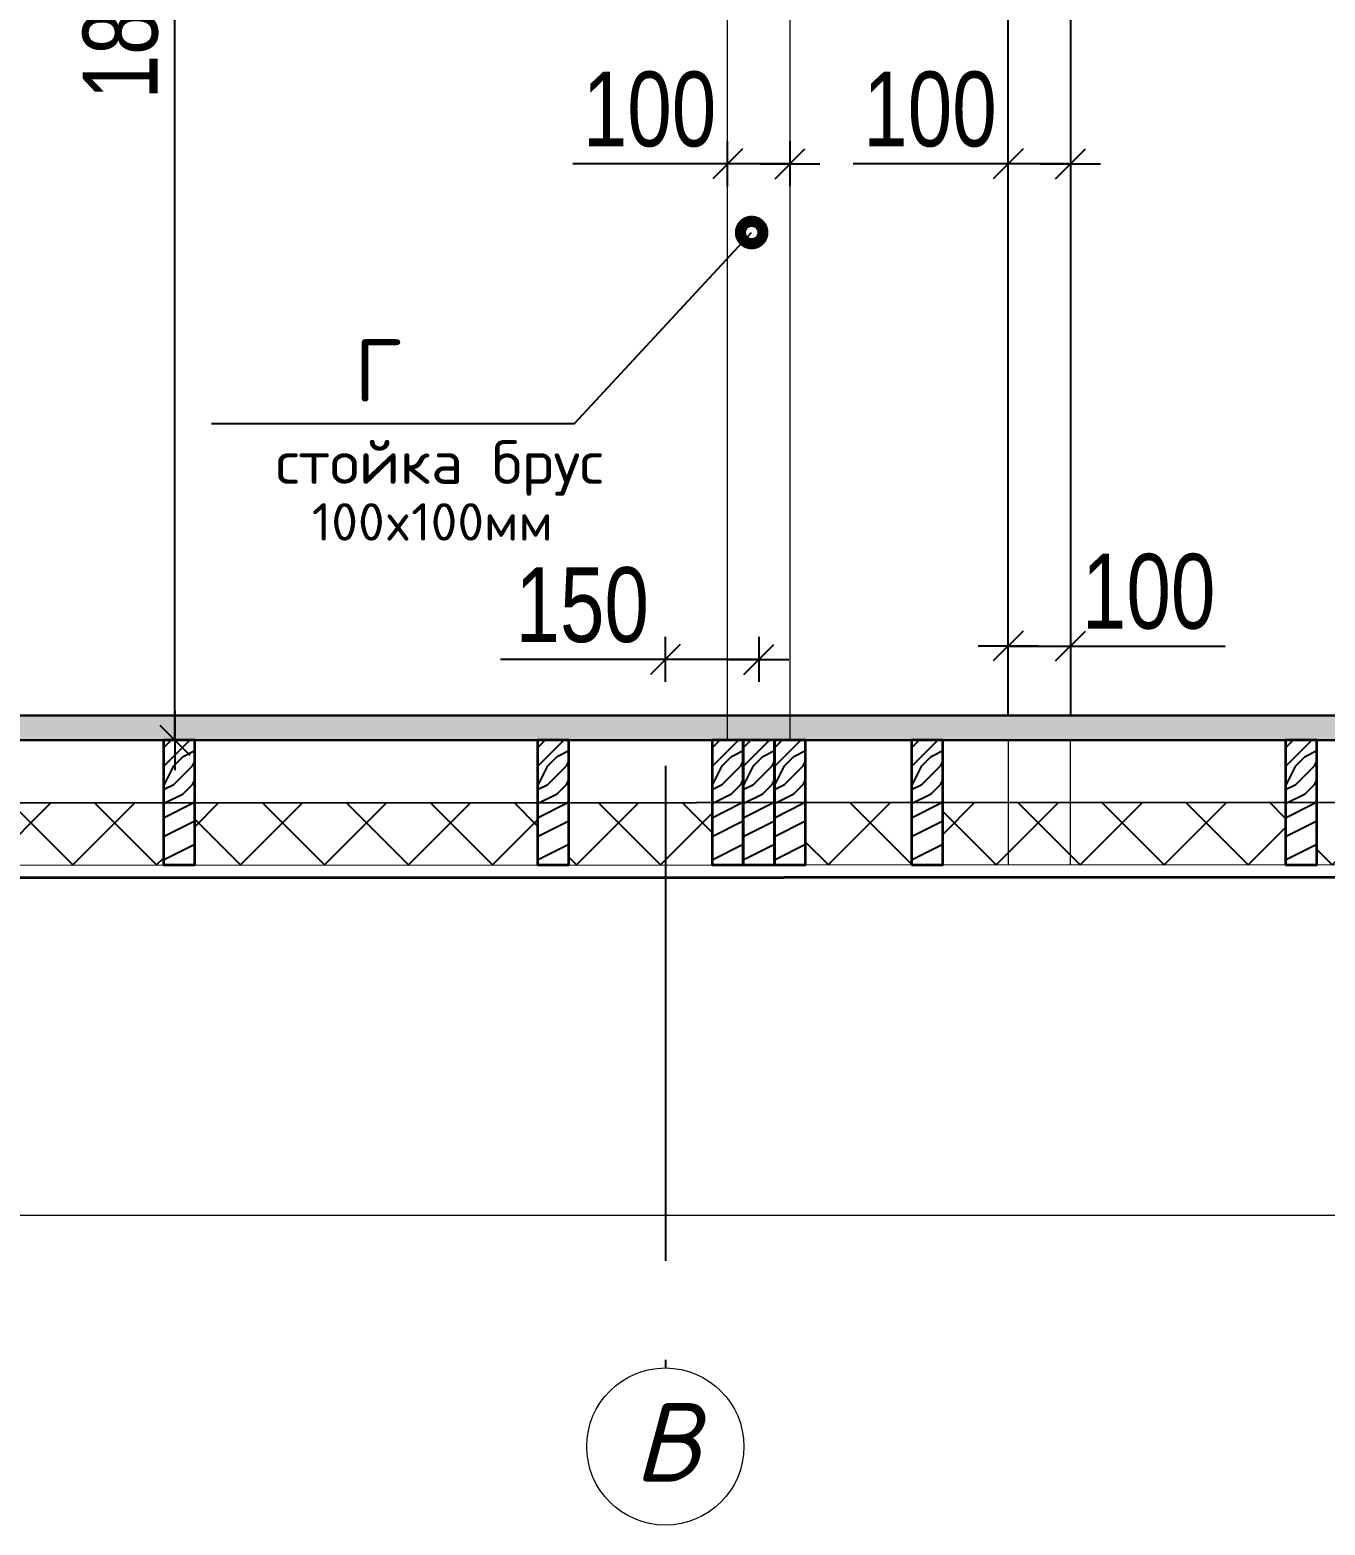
# Model space of a CAD drawing. Extents: x -12289450 to -10763036, y -7834513 to -6150123.
# Drawn here: x -10911059 to -10908981, y -7678309 to -7675911 of the extents above; entities that cross this region are included whole.
import ezdxf

# ---------------------------------------------------------------- set-up
doc = ezdxf.new("R2010")
doc.units = 0
doc.header["$LTSCALE"] = 25
doc.header["$PDMODE"] = 35
doc.linetypes.add('CENTER', pattern=[50.8, 31.75, -6.35, 6.35, -6.35])
doc.linetypes.add('HIDDEN', pattern=[9.525, 6.35, -3.175])
doc.layers.get('DefPoints').update_dxf_attribs({"color": 10, "lineweight": 30})
for name, color, linetype in [('004-ВСПЛИНИИ', 15, 'Continuous'), ('005-РАЗМЕРЫ', 252, 'Continuous'), ('008-ШТРИХОВКА', 252, 'Continuous'), ('014-ОСИ', 251, 'CENTER'), ('Annotation - Text', 7, 'Continuous'), ('Крыши', 7, 'Continuous'), ('Примечания', 7, 'Continuous')]:
    doc.layers.add(name, color=color, linetype=linetype)
for name, color, linetype, lineweight in [('RAZMER', 7, 'Continuous', 9), ('Стена', 7, 'Continuous', 5), ('СТЕНЫ', 5, 'Continuous', 40)]:
    doc.layers.add(name, color=color, linetype=linetype, lineweight=lineweight)
doc.styles.add('gismo', font='isocpeui.ttf')
doc.styles.add('ROMANT', font='romant.shx', dxfattribs={"height": 2})
doc.styles.get("Standard").update_dxf_attribs({"font": 'arial.ttf'})
doc.styles.add('TXT0', font='txt', dxfattribs={"width": 0.8})
doc.dimstyles.new('Копия 3 РАЗМЕРЫ 3', dxfattribs={"dimscale": 30, "dimtxt": 4, "dimasz": 0.08, "dimexe": 0, "dimexo": 0, "dimgap": 0.9, "dimtad": 1, "dimdec": 0, "dimzin": 0, "dimdsep": 46, "dimtxsty": 'TXT0', "dimblk1": 'A8MITTA', "dimblk2": 'A8MITTA', "dimsah": 1, "dimcen": 0.3, "dimse1": 1, "dimse2": 1, "dimadec": 0, "dimazin": 0, "dimtp": 6, "dimtm": 6, "dimtfac": 1, "dimtdec": 0, "dimtofl": 0, "dimtmove": 0, "dimatfit": 3, "dimldrblk": 'A8MITTA', "dimfxl": 0, "dimtolj": 1, "dimtzin": 0, "dimarcsym": 0})

# ---------------------------------------------------------------- blocks, each defined once
blk = doc.blocks.new('A8MITTA', base_point=(3180, 3140))
for p, q in [((3170, 3130), (3190, 3150)), ((3180, 3155), (3180, 3125)), ((3160, 3140), (3200, 3140))]:
    blk.add_line(p, q)
blk = doc.blocks.new('*D1114')
at = {"layer": '005-РАЗМЕРЫ', "color": 0, "lineweight": -2, "ltscale": 4, "transparency": 16777216}
blk.add_line((-10910826, -7677047.5), (-10910826, -7675212.3), dxfattribs=at)
at = {"layer": 'DefPoints', "color": 0, "ltscale": 4, "transparency": 16777216}
for p in [(-10910910.4, -7675209.9), (-10910826, -7675209.9), (-10910910.4, -7677049.9)]:
    blk.add_point(p, dxfattribs=at)
at = {"layer": '005-РАЗМЕРЫ', "color": 0, "lineweight": -2, "ltscale": 4, "transparency": 16777216, "xscale": 2.4, "yscale": 2.4, "zscale": 2.4}
for p, rotation in [((-10910826, -7675209.9), 90), ((-10910826, -7677049.9), 270)]:
    blk.add_blockref('A8MITTA', p, dxfattribs=dict(at, rotation=rotation))
at = {"layer": '005-РАЗМЕРЫ', "color": 0, "ltscale": 4, "transparency": 16777216, "insert": (-10910913, -7675879.2), "char_height": 120, "attachment_point": 5, "rotation": 90, "style": 'TXT0'}
blk.add_mtext('\\A1;1840', dxfattribs=at)
blk = doc.blocks.new('*D1078')
at = {"layer": '005-РАЗМЕРЫ', "color": 0, "lineweight": -2, "ltscale": 4, "transparency": 16777216}
for p, q in [((-10909486.8, -7676898.7), (-10909391.6, -7676898.7)), ((-10909389.2, -7676898.7), (-10909140.8, -7676898.7))]:
    blk.add_line(p, q, dxfattribs=at)
at = {"layer": 'DefPoints', "color": 0, "ltscale": 4, "transparency": 16777216}
for p in [(-10909489.2, -7676898.7), (-10909389.2, -7676898.6), (-10909389.2, -7676898.7)]:
    blk.add_point(p, dxfattribs=at)
at = {"layer": '005-РАЗМЕРЫ', "color": 0, "lineweight": -2, "ltscale": 4, "transparency": 16777216, "xscale": 2.4, "yscale": 2.4, "zscale": 2.4, "rotation": 180}
blk.add_blockref('A8MITTA', (-10909489.2, -7676898.7), dxfattribs=at)
at = {"layer": '005-РАЗМЕРЫ', "color": 0, "lineweight": -2, "ltscale": 4, "transparency": 16777216, "xscale": 2.4, "yscale": 2.4, "zscale": 2.4}
blk.add_blockref('A8MITTA', (-10909389.2, -7676898.7), dxfattribs=at)
at = {"layer": '005-РАЗМЕРЫ', "color": 0, "ltscale": 4, "transparency": 16777216, "insert": (-10909263.8, -7676811.7), "char_height": 120, "attachment_point": 5, "style": 'TXT0'}
blk.add_mtext('\\A1;100', dxfattribs=at)
blk = doc.blocks.new('*D1127')
at = {"layer": '005-РАЗМЕРЫ', "color": 0, "lineweight": -2, "ltscale": 4, "transparency": 16777216}
for p, q in [((-10909939.2, -7676125.2), (-10910187.6, -7676125.2)), ((-10909841.6, -7676125.2), (-10909936.8, -7676125.2))]:
    blk.add_line(p, q, dxfattribs=at)
at = {"layer": 'DefPoints', "color": 0, "ltscale": 4, "transparency": 16777216}
for p in [(-10909939.2, -7676125.2), (-10909839.2, -7676125.2), (-10909839.2, -7676125.2)]:
    blk.add_point(p, dxfattribs=at)
at = {"layer": '005-РАЗМЕРЫ', "color": 0, "lineweight": -2, "ltscale": 4, "transparency": 16777216, "xscale": 2.4, "yscale": 2.4, "zscale": 2.4, "rotation": 180}
blk.add_blockref('A8MITTA', (-10909939.2, -7676125.2), dxfattribs=at)
at = {"layer": '005-РАЗМЕРЫ', "color": 0, "lineweight": -2, "ltscale": 4, "transparency": 16777216, "xscale": 2.4, "yscale": 2.4, "zscale": 2.4}
blk.add_blockref('A8MITTA', (-10909839.2, -7676125.2), dxfattribs=at)
at = {"layer": '005-РАЗМЕРЫ', "color": 0, "ltscale": 4, "transparency": 16777216, "insert": (-10910064.6, -7676038.2), "char_height": 120, "attachment_point": 5, "style": 'TXT0'}
blk.add_mtext('\\A1;100', dxfattribs=at)
blk = doc.blocks.new('*D1128')
at = {"layer": '005-РАЗМЕРЫ', "color": 0, "lineweight": -2, "ltscale": 4, "transparency": 16777216}
for p, q in [((-10909489.2, -7676125.2), (-10909737.6, -7676125.2)), ((-10909391.6, -7676125.2), (-10909486.8, -7676125.2))]:
    blk.add_line(p, q, dxfattribs=at)
at = {"layer": 'DefPoints', "color": 0, "ltscale": 4, "transparency": 16777216}
for p in [(-10909489.2, -7676125.2), (-10909389.2, -7676125.2), (-10909389.2, -7676125.2)]:
    blk.add_point(p, dxfattribs=at)
at = {"layer": '005-РАЗМЕРЫ', "color": 0, "lineweight": -2, "ltscale": 4, "transparency": 16777216, "xscale": 2.4, "yscale": 2.4, "zscale": 2.4, "rotation": 180}
blk.add_blockref('A8MITTA', (-10909489.2, -7676125.2), dxfattribs=at)
at = {"layer": '005-РАЗМЕРЫ', "color": 0, "lineweight": -2, "ltscale": 4, "transparency": 16777216, "xscale": 2.4, "yscale": 2.4, "zscale": 2.4}
blk.add_blockref('A8MITTA', (-10909389.2, -7676125.2), dxfattribs=at)
at = {"layer": '005-РАЗМЕРЫ', "color": 0, "ltscale": 4, "transparency": 16777216, "insert": (-10909614.6, -7676038.2), "char_height": 120, "attachment_point": 5, "style": 'TXT0'}
blk.add_mtext('\\A1;100', dxfattribs=at)
blk = doc.blocks.new('*D1131')
at = {"layer": '005-РАЗМЕРЫ', "color": 0, "lineweight": -2, "ltscale": 4, "transparency": 16777216}
for p, q in [((-10910039.2, -7676920.2), (-10910303.6, -7676920.2)), ((-10909891.6, -7676920.2), (-10910036.8, -7676920.2))]:
    blk.add_line(p, q, dxfattribs=at)
at = {"layer": 'DefPoints', "color": 0, "ltscale": 4, "transparency": 16777216}
for p in [(-10909889.2, -7676920.2), (-10909889.2, -7677049.9), (-10910039.2, -7677091.1)]:
    blk.add_point(p, dxfattribs=at)
at = {"layer": '005-РАЗМЕРЫ', "color": 0, "lineweight": -2, "ltscale": 4, "transparency": 16777216, "xscale": 2.4, "yscale": 2.4, "zscale": 2.4, "rotation": 180}
blk.add_blockref('A8MITTA', (-10910039.2, -7676920.2), dxfattribs=at)
at = {"layer": '005-РАЗМЕРЫ', "color": 0, "lineweight": -2, "ltscale": 4, "transparency": 16777216, "xscale": 2.4, "yscale": 2.4, "zscale": 2.4}
blk.add_blockref('A8MITTA', (-10909889.2, -7676920.2), dxfattribs=at)
at = {"layer": '005-РАЗМЕРЫ', "color": 0, "ltscale": 4, "transparency": 16777216, "insert": (-10910172.6, -7676833.2), "char_height": 120, "attachment_point": 5, "style": 'TXT0'}
blk.add_mtext('\\A1;150', dxfattribs=at)
blk = doc.blocks.new('*D1134')
at = {"layer": '005-РАЗМЕРЫ', "color": 0, "lineweight": -2, "ltscale": 4, "transparency": 16777216}
blk.add_arc((-10909489.2, -7674828.5), 139.1, 90.9889, 134.0111, dxfattribs=at)
at = {"layer": 'DefPoints', "color": 0, "ltscale": 4, "transparency": 16777216}
for p in [(-10909887.8, -7674429.9), (-10909489.2, -7674429.9), (-10909558.7, -7674708), (-10909489.2, -7674828.5), (-10909489.2, -7677009.9)]:
    blk.add_point(p, dxfattribs=at)
at = {"layer": '005-РАЗМЕРЫ', "color": 0, "lineweight": -2, "ltscale": 4, "transparency": 16777216, "xscale": 2.4, "yscale": 2.4, "zscale": 2.4}
for p, rotation in [((-10909587.5, -7674730.1), 224.5055727919892), ((-10909489.2, -7674689.4), 0.4944272100307717)]:
    blk.add_blockref('A8MITTA', p, dxfattribs=dict(at, rotation=rotation))
at = {"layer": '005-РАЗМЕРЫ', "color": 0, "ltscale": 4, "transparency": 16777216, "insert": (-10909522.7, -7674604.9), "char_height": 120, "attachment_point": 5, "rotation": 8.5221, "style": 'TXT0'}
blk.add_mtext('\\A1;45°', dxfattribs=at)

msp = doc.modelspace()

# ---------------------------------------------------------------- hatches: boundary and pattern name
at = {"layer": '008-ШТРИХОВКА', "ltscale": 3}
h = msp.add_hatch(dxfattribs=at)
h.set_pattern_fill('ANSI37', color=256, scale=30)
h.set_pattern_definition([(45, (-10915989.19, -7676799.76), (-67.3519, 67.3519), []), (135, (-10915989.19, -7676799.76), (-67.3519, -67.3519), [])])
h.paths.add_polyline_path([(-10914357.1, -7675857.5), (-10914427.5, -7675781.6, -0.654736), (-10914442.6, -7675775, -1), (-10914424.6, -7675775, -0.208652), (-10914427.5, -7675781.6), (-10914357.1, -7675857.5), (-10913966.4, -7675631.9), (-10914081.8, -7675477.9, -0.449806), (-10914095, -7675475.2), (-10915389.2, -7676222.4), (-10915389.2, -7676395.6), (-10915792.5, -7676628.5, -0.063467), (-10915753.7, -7676663.8)])
h.paths.add_polyline_path([(-10915989.2, -7676606), (-10915989.2, -7676742), (-10915934.2, -7676710.3), (-10915934.2, -7676654.9), (-10915844.2, -7676654.9), (-10915844.2, -7676658.3), (-10915792.5, -7676628.5, 0.253679)])
h.paths.add_polyline_path([(-10915954.4, -7676690.2, -1), (-10915964.4, -7676690.2, -1)], flags=16)
h.paths.add_polyline_path([(-10915792.5, -7676628.5), (-10915389.2, -7676395.6), (-10915389.2, -7676222.4), (-10915989.2, -7676568.8), (-10915989.2, -7676606, -0.253679)])
h.paths.add_polyline_path([(-10915955.2, -7676586.1), (-10915954.2, -7676586.1, 1), (-10915964.2, -7676586.1), (-10915963.2, -7676586.1, -1)], flags=16)
h.paths.add_polyline_path([(-10915684.2, -7676534.3, -1), (-10915694.2, -7676534.3, -1)], flags=16)
h.paths.add_polyline_path([(-10915689.2, -7676434.3), (-10915689.2, -7676435.3, 0.425077), (-10915684, -7676430.3), (-10915685, -7676430.3, -0.427766)], flags=16)
h.paths.add_polyline_path([(-10915424, -7676378.3, -1), (-10915414, -7676378.3, -1)], flags=16)
h.paths.add_polyline_path([(-10915419, -7676278.3), (-10915419, -7676279.3, 0.425077), (-10915413.8, -7676274.3), (-10915414.8, -7676274.3, -0.427766)], flags=16)
h.paths.add_polyline_path([(-10915939.2, -7676770.9), (-10915939.2, -7676744.9), (-10915934.2, -7676744.9), (-10915934.2, -7676710.3), (-10915989.2, -7676742), (-10915989.2, -7676799.8)])
h.paths.add_polyline_path([(-10915885.5, -7676739.9), (-10915844.2, -7676716.1), (-10915844.2, -7676658.3), (-10915866.4, -7676671.1, -0.392552), (-10915861.8, -7676676.1, -1.254141), (-10915871.3, -7676674), (-10915934.2, -7676710.3), (-10915934.2, -7676739.9)], flags=17)
h.paths.add_polyline_path([(-10915916.9, -7676718.6, -1), (-10915906.9, -7676718.6, -1)], flags=16)
h.paths.add_polyline_path([(-10915871.8, -7676718.6, -1), (-10915861.8, -7676718.6, -1)], flags=16)
h.paths.add_polyline_path([(-10915753.7, -7676663.8, 0.063467), (-10915792.5, -7676628.5), (-10915844.2, -7676658.3), (-10915844.2, -7676716.1)])
h.paths.add_polyline_path([(-10912939.2, -7675009.9), (-10912934.2, -7675009.9), (-10912934.2, -7674919.9), (-10912844.2, -7674919.9), (-10912844.2, -7674984), (-10911861.7, -7674416.8, -0.141487), (-10911698.9, -7674157), (-10911737.3, -7674114), (-10914079.4, -7675466.2, -0.131652), (-10914078.2, -7675470.7, -0.236048), (-10914081.8, -7675477.9), (-10913966.4, -7675631.9), (-10912939.2, -7675038.8)])
h.paths.add_polyline_path([(-10911861.7, -7674416.8), (-10911589.2, -7674259.4), (-10911589.2, -7674229.9), (-10911584.2, -7674229.9), (-10911584.2, -7674139.9), (-10911494.2, -7674139.9), (-10911494.2, -7674204.6), (-10911196.7, -7674032.8, 0.404225)])
h.paths.add_polyline_path([(-10911089.2, -7673739.8), (-10911737.3, -7674114), (-10911698.9, -7674157, -0.248525), (-10911196.7, -7674032.8), (-10911089.2, -7673970.7), (-10911089.2, -7673970.7), (-10910714.2, -7673970.7), (-10910714.2, -7673739.8)])
at = {"layer": '008-ШТРИХОВКА'}
h = msp.add_hatch(dxfattribs=at)
h.set_pattern_fill('WOODFACE', color=251, scale=300, style=0, pattern_type=2)
h.set_pattern_definition([(0, (-10915678.08, -7677234.88), (300, 300), [15, -285]), (90, (-10915558.08, -7677129.88), (-300, 300), [30, -270]), (45, (-10915618.08, -7677159.88), (3e-14, 300), [21.21, -63.63, 21.21, -42.42, 148.5, -127.294]), (45, (-10915693.08, -7677249.88), (3e-14, 300), [21.213, -42.426, 21.213, -339.412]), (45, (-10915588.08, -7677219.88), (3e-14, 300), [21.213, -403.051]), (45, (-10915558.08, -7677234.88), (3e-14, 300), [21.213, -403.051]), (45, (-10915603.08, -7677204.88), (3e-14, 300), [21.213, -403.051]), (45, (-10915618.08, -7677189.88), (3e-14, 300), [42.426, -381.838]), (45, (-10915543.08, -7676964.88), (3e-14, 300), [42.426, -381.838]), (45, (-10915648.08, -7677174.88), (3e-14, 300), [84.852, -339.412]), (45, (-10915663.08, -7677159.88), (3e-14, 300), [84.852, -339.412]), (45, (-10915468.08, -7677069.88), (3e-14, 300), [84.852, -339.412]), (45, (-10915678.08, -7677129.88), (3e-14, 300), [63.64, -360.6245]), (45, (-10915738.08, -7677084.88), (3e-14, 300), [63.64, -360.6245]), (45, (-10915708.08, -7677114.88), (3e-14, 300), [63.64, -360.6245]), (45, (-10915513.08, -7677024.88), (3e-14, 300), [106.066, -318.198]), (45, (-10915543.08, -7677009.88), (3e-14, 300), [106.066, -318.198]), (45, (-10915513.08, -7677084.88), (3e-14, 300), [148.4924, -275.772]), (26.565, (-10915648.08, -7677204.88), (300, 1e-07), [33.541, -637.279]), (26.565, (-10915588.08, -7677114.88), (300, 1e-07), [33.541, -637.279]), (26.565, (-10915603.08, -7677144.88), (300, 1e-07), [33.541, -637.279]), (26.565, (-10915663.08, -7677234.88), (300, 1e-07), [67.082, -603.738]), (26.565, (-10915603.08, -7677099.88), (300, 1e-07), [100.623, -570.197]), (26.565, (-10915633.08, -7677084.88), (300, 1e-07), [134.164, -536.656]), (26.565, (-10915663.08, -7677069.88), (300, 1e-07), [134.164, -536.656]), (26.565, (-10915708.08, -7676979.88), (300, 1e-07), [134.164, -536.656]), (26.565, (-10915708.08, -7677009.88), (300, 1e-07), [167.705, -503.115]), (26.565, (-10915693.08, -7677039.88), (300, 1e-07), [167.705, -503.115]), (63.435, (-10915588.08, -7677159.88), (2e-08, 300), [33.541, -637.279]), (63.435, (-10915633.08, -7677189.88), (2e-08, 300), [33.541, -637.279]), (63.435, (-10915678.08, -7677234.88), (2e-08, 300), [67.082, -603.738]), (63.435, (-10915588.08, -7677189.88), (2e-08, 300), [67.082, -603.738]), (63.435, (-10915708.08, -7677249.88), (2e-08, 300), [100.623, -570.197]), (63.435, (-10915738.08, -7677249.88), (2e-08, 300), [134.164, -536.656]), (63.435, (-10915468.08, -7677234.88), (2e-08, 300), [134.164, -536.656]), (63.435, (-10915573.08, -7677204.88), (2e-08, 300), [134.164, -536.656]), (63.435, (-10915513.08, -7677234.88), (2e-08, 300), [167.705, -503.115]), (63.435, (-10915543.08, -7677219.88), (2e-08, 300), [167.705, -503.115])])
h.paths.add_polyline_path([(-10910869.2, -7677050), (-10910919.2, -7677050), (-10910927.1, -7677049.9), (-10910877.1, -7677049.9)], flags=16)
h.paths.add_polyline_path([(-10913249.2, -7677050), (-10913249.2, -7677009.9), (-10915738.1, -7677009.9), (-10915738.1, -7677050)])
h.paths.add_polyline_path([(-10913249.2, -7677009.9), (-10913249.2, -7677050), (-10905239.2, -7677050.1), (-10905239.2, -7677009.9)])
h = msp.add_hatch(dxfattribs=at)
h.set_pattern_fill('WOODFACE', color=251, scale=300, style=0, pattern_type=2)
h.set_pattern_definition([(0, (763311.9, -569866.07), (300, 300), [15, -285]), (90, (763431.9, -569761.07), (-300, 300), [30, -270]), (45, (763371.91, -569791.07), (3e-14, 300), [21.21, -63.63, 21.21, -42.42, 148.5, -127.2940687]), (45, (763296.91, -569881.07), (3e-14, 300), [21.213, -42.426, 21.213, -339.4120686]), (45, (763401.91, -569851.07), (3e-14, 300), [21.213, -403.0510686]), (45, (763431.91, -569866.07), (3e-14, 300), [21.213, -403.0510686]), (45, (763386.91, -569836.07), (3e-14, 300), [21.213, -403.0510686]), (45, (763371.91, -569821.07), (3e-14, 300), [42.426, -381.8380686]), (45, (763446.91, -569596.07), (3e-14, 300), [42.426, -381.8380686]), (45, (763341.91, -569806.07), (3e-14, 300), [84.852, -339.4120686]), (45, (763326.91, -569791.07), (3e-14, 300), [84.852, -339.4120686]), (45, (763521.91, -569701.07), (3e-14, 300), [84.852, -339.4120686]), (45, (763311.91, -569761.07), (3e-14, 300), [63.6396, -360.6244686]), (45, (763251.91, -569716.07), (3e-14, 300), [63.6396, -360.6244686]), (45, (763281.91, -569746.07), (3e-14, 300), [63.6396, -360.6244686]), (45, (763476.91, -569656.07), (3e-14, 300), [106.06602, -318.1980486]), (45, (763446.91, -569641.07), (3e-14, 300), [106.06602, -318.1980486]), (45, (763476.91, -569716.07), (3e-14, 300), [148.492424, -275.7716445]), (26.5650512, (763341.91, -569836.07), (300, 1e-07), [33.541017, -637.279374]), (26.5650512, (763401.91, -569746.07), (300, 1e-07), [33.541017, -637.279374]), (26.5650512, (763386.91, -569776.07), (300, 1e-07), [33.541017, -637.279374]), (26.5650512, (763326.91, -569866.07), (300, 1e-07), [67.08204, -603.738353]), (26.5650512, (763386.91, -569731.07), (300, 1e-07), [100.623059, -570.197334]), (26.5650512, (763356.91, -569716.07), (300, 1e-07), [134.1640785, -536.6563146]), (26.5650512, (763326.91, -569701.07), (300, 1e-07), [134.1640785, -536.6563146]), (26.5650512, (763281.91, -569611.07), (300, 1e-07), [134.1640785, -536.6563146]), (26.5650512, (763281.91, -569641.07), (300, 1e-07), [167.7051, -503.115293]), (26.5650512, (763296.91, -569671.07), (300, 1e-07), [167.7051, -503.115293]), (63.4349488, (763401.91, -569791.07), (2e-08, 300), [33.541017, -637.279374]), (63.4349488, (763356.91, -569821.07), (2e-08, 300), [33.541017, -637.279374]), (63.4349488, (763311.91, -569866.07), (2e-08, 300), [67.08204, -603.738353]), (63.4349488, (763401.91, -569821.07), (2e-08, 300), [67.08204, -603.738353]), (63.4349488, (763281.91, -569881.07), (2e-08, 300), [100.623059, -570.197334]), (63.4349488, (763251.91, -569881.07), (2e-08, 300), [134.1640785, -536.6563146]), (63.4349488, (763521.91, -569866.07), (2e-08, 300), [134.1640785, -536.6563146]), (63.4349488, (763416.91, -569836.07), (2e-08, 300), [134.1640785, -536.6563146]), (63.4349488, (763476.91, -569866.07), (2e-08, 300), [167.7051, -503.115293]), (63.4349488, (763446.91, -569851.07), (2e-08, 300), [167.7051, -503.115293])])
h.paths.add_polyline_path([(-10910794.2, -7677249.9), (-10910794.2, -7677049.9), (-10910844.2, -7677049.9), (-10910844.2, -7677249.9)])
h = msp.add_hatch(dxfattribs=at)
h.set_pattern_fill('WOODFACE', color=251, scale=300, style=0, pattern_type=2)
h.set_pattern_definition([(0, (763911.9, -569866.07), (300, 300), [15, -285]), (90, (764031.9, -569761.07), (-300, 300), [30, -270]), (45, (763971.91, -569791.07), (3e-14, 300), [21.21, -63.63, 21.21, -42.42, 148.5, -127.2940687]), (45, (763896.91, -569881.07), (3e-14, 300), [21.213, -42.426, 21.213, -339.4120686]), (45, (764001.91, -569851.07), (3e-14, 300), [21.213, -403.0510686]), (45, (764031.91, -569866.07), (3e-14, 300), [21.213, -403.0510686]), (45, (763986.91, -569836.07), (3e-14, 300), [21.213, -403.0510686]), (45, (763971.91, -569821.07), (3e-14, 300), [42.426, -381.8380686]), (45, (764046.91, -569596.07), (3e-14, 300), [42.426, -381.8380686]), (45, (763941.91, -569806.07), (3e-14, 300), [84.852, -339.4120686]), (45, (763926.91, -569791.07), (3e-14, 300), [84.852, -339.4120686]), (45, (764121.91, -569701.07), (3e-14, 300), [84.852, -339.4120686]), (45, (763911.91, -569761.07), (3e-14, 300), [63.6396, -360.6244686]), (45, (763851.91, -569716.07), (3e-14, 300), [63.6396, -360.6244686]), (45, (763881.91, -569746.07), (3e-14, 300), [63.6396, -360.6244686]), (45, (764076.91, -569656.07), (3e-14, 300), [106.06602, -318.1980486]), (45, (764046.91, -569641.07), (3e-14, 300), [106.06602, -318.1980486]), (45, (764076.91, -569716.07), (3e-14, 300), [148.492424, -275.7716445]), (26.5650512, (763941.91, -569836.07), (300, 1e-07), [33.541017, -637.279374]), (26.5650512, (764001.91, -569746.07), (300, 1e-07), [33.541017, -637.279374]), (26.5650512, (763986.91, -569776.07), (300, 1e-07), [33.541017, -637.279374]), (26.5650512, (763926.91, -569866.07), (300, 1e-07), [67.08204, -603.738353]), (26.5650512, (763986.91, -569731.07), (300, 1e-07), [100.623059, -570.197334]), (26.5650512, (763956.91, -569716.07), (300, 1e-07), [134.1640785, -536.6563146]), (26.5650512, (763926.91, -569701.07), (300, 1e-07), [134.1640785, -536.6563146]), (26.5650512, (763881.91, -569611.07), (300, 1e-07), [134.1640785, -536.6563146]), (26.5650512, (763881.91, -569641.07), (300, 1e-07), [167.7051, -503.115293]), (26.5650512, (763896.91, -569671.07), (300, 1e-07), [167.7051, -503.115293]), (63.4349488, (764001.91, -569791.07), (2e-08, 300), [33.541017, -637.279374]), (63.4349488, (763956.91, -569821.07), (2e-08, 300), [33.541017, -637.279374]), (63.4349488, (763911.91, -569866.07), (2e-08, 300), [67.08204, -603.738353]), (63.4349488, (764001.91, -569821.07), (2e-08, 300), [67.08204, -603.738353]), (63.4349488, (763881.91, -569881.07), (2e-08, 300), [100.623059, -570.197334]), (63.4349488, (763851.91, -569881.07), (2e-08, 300), [134.1640785, -536.6563146]), (63.4349488, (764121.91, -569866.07), (2e-08, 300), [134.1640785, -536.6563146]), (63.4349488, (764016.91, -569836.07), (2e-08, 300), [134.1640785, -536.6563146]), (63.4349488, (764076.91, -569866.07), (2e-08, 300), [167.7051, -503.115293]), (63.4349488, (764046.91, -569851.07), (2e-08, 300), [167.7051, -503.115293])])
h.paths.add_polyline_path([(-10910194.2, -7677249.9), (-10910194.2, -7677049.9), (-10910244.2, -7677049.9), (-10910244.2, -7677249.9)])
h = msp.add_hatch(dxfattribs=at)
h.set_pattern_fill('WOODFACE', color=251, scale=300, style=0, pattern_type=2)
h.set_pattern_definition([(0, (764191.9, -569866.08), (300, 300), [15, -285]), (90, (764311.9, -569761.08), (-300, 300), [30, -270]), (45, (764251.91, -569791.08), (3e-14, 300), [21.21, -63.63, 21.21, -42.42, 148.5, -127.2940687]), (45, (764176.91, -569881.08), (3e-14, 300), [21.213, -42.426, 21.213, -339.4120686]), (45, (764281.91, -569851.08), (3e-14, 300), [21.213, -403.0510686]), (45, (764311.91, -569866.08), (3e-14, 300), [21.213, -403.0510686]), (45, (764266.91, -569836.08), (3e-14, 300), [21.213, -403.0510686]), (45, (764251.91, -569821.08), (3e-14, 300), [42.426, -381.8380686]), (45, (764326.91, -569596.08), (3e-14, 300), [42.426, -381.8380686]), (45, (764221.91, -569806.08), (3e-14, 300), [84.852, -339.4120686]), (45, (764206.91, -569791.08), (3e-14, 300), [84.852, -339.4120686]), (45, (764401.91, -569701.08), (3e-14, 300), [84.852, -339.4120686]), (45, (764191.91, -569761.08), (3e-14, 300), [63.6396, -360.6244686]), (45, (764131.91, -569716.08), (3e-14, 300), [63.6396, -360.6244686]), (45, (764161.91, -569746.08), (3e-14, 300), [63.6396, -360.6244686]), (45, (764356.91, -569656.08), (3e-14, 300), [106.06602, -318.1980486]), (45, (764326.91, -569641.08), (3e-14, 300), [106.06602, -318.1980486]), (45, (764356.91, -569716.08), (3e-14, 300), [148.492424, -275.7716445]), (26.5650512, (764221.91, -569836.08), (300, 1e-07), [33.541017, -637.279374]), (26.5650512, (764281.91, -569746.08), (300, 1e-07), [33.541017, -637.279374]), (26.5650512, (764266.91, -569776.08), (300, 1e-07), [33.541017, -637.279374]), (26.5650512, (764206.91, -569866.08), (300, 1e-07), [67.08204, -603.738353]), (26.5650512, (764266.91, -569731.08), (300, 1e-07), [100.623059, -570.197334]), (26.5650512, (764236.91, -569716.08), (300, 1e-07), [134.1640785, -536.6563146]), (26.5650512, (764206.91, -569701.08), (300, 1e-07), [134.1640785, -536.6563146]), (26.5650512, (764161.91, -569611.08), (300, 1e-07), [134.1640785, -536.6563146]), (26.5650512, (764161.91, -569641.08), (300, 1e-07), [167.7051, -503.115293]), (26.5650512, (764176.91, -569671.08), (300, 1e-07), [167.7051, -503.115293]), (63.4349488, (764281.91, -569791.08), (2e-08, 300), [33.541017, -637.279374]), (63.4349488, (764236.91, -569821.08), (2e-08, 300), [33.541017, -637.279374]), (63.4349488, (764191.91, -569866.08), (2e-08, 300), [67.08204, -603.738353]), (63.4349488, (764281.91, -569821.08), (2e-08, 300), [67.08204, -603.738353]), (63.4349488, (764161.91, -569881.08), (2e-08, 300), [100.623059, -570.197334]), (63.4349488, (764131.91, -569881.08), (2e-08, 300), [134.1640785, -536.6563146]), (63.4349488, (764401.91, -569866.08), (2e-08, 300), [134.1640785, -536.6563146]), (63.4349488, (764296.91, -569836.08), (2e-08, 300), [134.1640785, -536.6563146]), (63.4349488, (764356.91, -569866.08), (2e-08, 300), [167.7051, -503.115293]), (63.4349488, (764326.91, -569851.08), (2e-08, 300), [167.7051, -503.115293])])
h.paths.add_polyline_path([(-10909914.2, -7677249.9), (-10909914.2, -7677049.9), (-10909964.2, -7677049.9), (-10909964.2, -7677249.9)])
h = msp.add_hatch(dxfattribs=at)
h.set_pattern_fill('WOODFACE', color=251, scale=300, style=0, pattern_type=2)
h.set_pattern_definition([(0, (764241.9, -569866.08), (300, 300), [15, -285]), (90, (764361.9, -569761.08), (-300, 300), [30, -270]), (45, (764301.91, -569791.08), (3e-14, 300), [21.21, -63.63, 21.21, -42.42, 148.5, -127.2940687]), (45, (764226.91, -569881.08), (3e-14, 300), [21.213, -42.426, 21.213, -339.4120686]), (45, (764331.91, -569851.08), (3e-14, 300), [21.213, -403.0510686]), (45, (764361.91, -569866.08), (3e-14, 300), [21.213, -403.0510686]), (45, (764316.91, -569836.08), (3e-14, 300), [21.213, -403.0510686]), (45, (764301.91, -569821.08), (3e-14, 300), [42.426, -381.8380686]), (45, (764376.91, -569596.08), (3e-14, 300), [42.426, -381.8380686]), (45, (764271.91, -569806.08), (3e-14, 300), [84.852, -339.4120686]), (45, (764256.91, -569791.08), (3e-14, 300), [84.852, -339.4120686]), (45, (764451.91, -569701.08), (3e-14, 300), [84.852, -339.4120686]), (45, (764241.91, -569761.08), (3e-14, 300), [63.6396, -360.6244686]), (45, (764181.91, -569716.08), (3e-14, 300), [63.6396, -360.6244686]), (45, (764211.91, -569746.08), (3e-14, 300), [63.6396, -360.6244686]), (45, (764406.91, -569656.08), (3e-14, 300), [106.06602, -318.1980486]), (45, (764376.91, -569641.08), (3e-14, 300), [106.06602, -318.1980486]), (45, (764406.91, -569716.08), (3e-14, 300), [148.492424, -275.7716445]), (26.5650512, (764271.91, -569836.08), (300, 1e-07), [33.541017, -637.279374]), (26.5650512, (764331.91, -569746.08), (300, 1e-07), [33.541017, -637.279374]), (26.5650512, (764316.91, -569776.08), (300, 1e-07), [33.541017, -637.279374]), (26.5650512, (764256.91, -569866.08), (300, 1e-07), [67.08204, -603.738353]), (26.5650512, (764316.91, -569731.08), (300, 1e-07), [100.623059, -570.197334]), (26.5650512, (764286.91, -569716.08), (300, 1e-07), [134.1640785, -536.6563146]), (26.5650512, (764256.91, -569701.08), (300, 1e-07), [134.1640785, -536.6563146]), (26.5650512, (764211.91, -569611.08), (300, 1e-07), [134.1640785, -536.6563146]), (26.5650512, (764211.91, -569641.08), (300, 1e-07), [167.7051, -503.115293]), (26.5650512, (764226.91, -569671.08), (300, 1e-07), [167.7051, -503.115293]), (63.4349488, (764331.91, -569791.08), (2e-08, 300), [33.541017, -637.279374]), (63.4349488, (764286.91, -569821.08), (2e-08, 300), [33.541017, -637.279374]), (63.4349488, (764241.91, -569866.08), (2e-08, 300), [67.08204, -603.738353]), (63.4349488, (764331.91, -569821.08), (2e-08, 300), [67.08204, -603.738353]), (63.4349488, (764211.91, -569881.08), (2e-08, 300), [100.623059, -570.197334]), (63.4349488, (764181.91, -569881.08), (2e-08, 300), [134.1640785, -536.6563146]), (63.4349488, (764451.91, -569866.08), (2e-08, 300), [134.1640785, -536.6563146]), (63.4349488, (764346.91, -569836.08), (2e-08, 300), [134.1640785, -536.6563146]), (63.4349488, (764406.91, -569866.08), (2e-08, 300), [167.7051, -503.115293]), (63.4349488, (764376.91, -569851.08), (2e-08, 300), [167.7051, -503.115293])])
h.paths.add_polyline_path([(-10909864.2, -7677249.9), (-10909864.2, -7677049.9), (-10909914.2, -7677049.9), (-10909914.2, -7677249.9)])
h = msp.add_hatch(dxfattribs=at)
h.set_pattern_fill('WOODFACE', color=251, scale=300, style=0, pattern_type=2)
h.set_pattern_definition([(0, (764291.9, -569866.08), (300, 300), [15, -285]), (90, (764411.9, -569761.08), (-300, 300), [30, -270]), (45, (764351.91, -569791.08), (3e-14, 300), [21.21, -63.63, 21.21, -42.42, 148.5, -127.2940687]), (45, (764276.91, -569881.08), (3e-14, 300), [21.213, -42.426, 21.213, -339.4120686]), (45, (764381.91, -569851.08), (3e-14, 300), [21.213, -403.0510686]), (45, (764411.91, -569866.08), (3e-14, 300), [21.213, -403.0510686]), (45, (764366.91, -569836.08), (3e-14, 300), [21.213, -403.0510686]), (45, (764351.91, -569821.08), (3e-14, 300), [42.426, -381.8380686]), (45, (764426.91, -569596.08), (3e-14, 300), [42.426, -381.8380686]), (45, (764321.91, -569806.08), (3e-14, 300), [84.852, -339.4120686]), (45, (764306.91, -569791.08), (3e-14, 300), [84.852, -339.4120686]), (45, (764501.91, -569701.08), (3e-14, 300), [84.852, -339.4120686]), (45, (764291.91, -569761.08), (3e-14, 300), [63.6396, -360.6244686]), (45, (764231.91, -569716.08), (3e-14, 300), [63.6396, -360.6244686]), (45, (764261.91, -569746.08), (3e-14, 300), [63.6396, -360.6244686]), (45, (764456.91, -569656.08), (3e-14, 300), [106.06602, -318.1980486]), (45, (764426.91, -569641.08), (3e-14, 300), [106.06602, -318.1980486]), (45, (764456.91, -569716.08), (3e-14, 300), [148.492424, -275.7716445]), (26.5650512, (764321.91, -569836.08), (300, 1e-07), [33.541017, -637.279374]), (26.5650512, (764381.91, -569746.08), (300, 1e-07), [33.541017, -637.279374]), (26.5650512, (764366.91, -569776.08), (300, 1e-07), [33.541017, -637.279374]), (26.5650512, (764306.91, -569866.08), (300, 1e-07), [67.08204, -603.738353]), (26.5650512, (764366.91, -569731.08), (300, 1e-07), [100.623059, -570.197334]), (26.5650512, (764336.91, -569716.08), (300, 1e-07), [134.1640785, -536.6563146]), (26.5650512, (764306.91, -569701.08), (300, 1e-07), [134.1640785, -536.6563146]), (26.5650512, (764261.91, -569611.08), (300, 1e-07), [134.1640785, -536.6563146]), (26.5650512, (764261.91, -569641.08), (300, 1e-07), [167.7051, -503.115293]), (26.5650512, (764276.91, -569671.08), (300, 1e-07), [167.7051, -503.115293]), (63.4349488, (764381.91, -569791.08), (2e-08, 300), [33.541017, -637.279374]), (63.4349488, (764336.91, -569821.08), (2e-08, 300), [33.541017, -637.279374]), (63.4349488, (764291.91, -569866.08), (2e-08, 300), [67.08204, -603.738353]), (63.4349488, (764381.91, -569821.08), (2e-08, 300), [67.08204, -603.738353]), (63.4349488, (764261.91, -569881.08), (2e-08, 300), [100.623059, -570.197334]), (63.4349488, (764231.91, -569881.08), (2e-08, 300), [134.1640785, -536.6563146]), (63.4349488, (764501.91, -569866.08), (2e-08, 300), [134.1640785, -536.6563146]), (63.4349488, (764396.91, -569836.08), (2e-08, 300), [134.1640785, -536.6563146]), (63.4349488, (764456.91, -569866.08), (2e-08, 300), [167.7051, -503.115293]), (63.4349488, (764426.91, -569851.08), (2e-08, 300), [167.7051, -503.115293])])
h.paths.add_polyline_path([(-10909814.2, -7677249.9), (-10909814.2, -7677049.9), (-10909864.2, -7677049.9), (-10909864.2, -7677249.9)])
h = msp.add_hatch(dxfattribs=at)
h.set_pattern_fill('WOODFACE', color=251, scale=300, style=0, pattern_type=2)
h.set_pattern_definition([(0, (764511.9, -569866.07), (300, 300), [15, -285]), (90, (764631.9, -569761.07), (-300, 300), [30, -270]), (45, (764571.91, -569791.07), (3e-14, 300), [21.21, -63.63, 21.21, -42.42, 148.5, -127.2940687]), (45, (764496.91, -569881.07), (3e-14, 300), [21.213, -42.426, 21.213, -339.4120686]), (45, (764601.91, -569851.07), (3e-14, 300), [21.213, -403.0510686]), (45, (764631.91, -569866.07), (3e-14, 300), [21.213, -403.0510686]), (45, (764586.91, -569836.07), (3e-14, 300), [21.213, -403.0510686]), (45, (764571.91, -569821.07), (3e-14, 300), [42.426, -381.8380686]), (45, (764646.91, -569596.07), (3e-14, 300), [42.426, -381.8380686]), (45, (764541.91, -569806.07), (3e-14, 300), [84.852, -339.4120686]), (45, (764526.91, -569791.07), (3e-14, 300), [84.852, -339.4120686]), (45, (764721.91, -569701.07), (3e-14, 300), [84.852, -339.4120686]), (45, (764511.91, -569761.07), (3e-14, 300), [63.6396, -360.6244686]), (45, (764451.91, -569716.07), (3e-14, 300), [63.6396, -360.6244686]), (45, (764481.91, -569746.07), (3e-14, 300), [63.6396, -360.6244686]), (45, (764676.91, -569656.07), (3e-14, 300), [106.06602, -318.1980486]), (45, (764646.91, -569641.07), (3e-14, 300), [106.06602, -318.1980486]), (45, (764676.91, -569716.07), (3e-14, 300), [148.492424, -275.7716445]), (26.5650512, (764541.91, -569836.07), (300, 1e-07), [33.541017, -637.279374]), (26.5650512, (764601.91, -569746.07), (300, 1e-07), [33.541017, -637.279374]), (26.5650512, (764586.91, -569776.07), (300, 1e-07), [33.541017, -637.279374]), (26.5650512, (764526.91, -569866.07), (300, 1e-07), [67.08204, -603.738353]), (26.5650512, (764586.91, -569731.07), (300, 1e-07), [100.623059, -570.197334]), (26.5650512, (764556.91, -569716.07), (300, 1e-07), [134.1640785, -536.6563146]), (26.5650512, (764526.91, -569701.07), (300, 1e-07), [134.1640785, -536.6563146]), (26.5650512, (764481.91, -569611.07), (300, 1e-07), [134.1640785, -536.6563146]), (26.5650512, (764481.91, -569641.07), (300, 1e-07), [167.7051, -503.115293]), (26.5650512, (764496.91, -569671.07), (300, 1e-07), [167.7051, -503.115293]), (63.4349488, (764601.91, -569791.07), (2e-08, 300), [33.541017, -637.279374]), (63.4349488, (764556.91, -569821.07), (2e-08, 300), [33.541017, -637.279374]), (63.4349488, (764511.91, -569866.07), (2e-08, 300), [67.08204, -603.738353]), (63.4349488, (764601.91, -569821.07), (2e-08, 300), [67.08204, -603.738353]), (63.4349488, (764481.91, -569881.07), (2e-08, 300), [100.623059, -570.197334]), (63.4349488, (764451.91, -569881.07), (2e-08, 300), [134.1640785, -536.6563146]), (63.4349488, (764721.91, -569866.07), (2e-08, 300), [134.1640785, -536.6563146]), (63.4349488, (764616.91, -569836.07), (2e-08, 300), [134.1640785, -536.6563146]), (63.4349488, (764676.91, -569866.07), (2e-08, 300), [167.7051, -503.115293]), (63.4349488, (764646.91, -569851.07), (2e-08, 300), [167.7051, -503.115293])])
h.paths.add_polyline_path([(-10909594.2, -7677249.9), (-10909594.2, -7677049.9), (-10909644.2, -7677049.9), (-10909644.2, -7677249.9)])
h = msp.add_hatch(dxfattribs=at)
h.set_pattern_fill('WOODFACE', color=251, scale=300, style=0, pattern_type=2)
h.set_pattern_definition([(0, (765111.9, -569866.07), (300, 300), [15, -285]), (90, (765231.9, -569761.07), (-300, 300), [30, -270]), (45, (765171.91, -569791.07), (3e-14, 300), [21.21, -63.63, 21.21, -42.42, 148.5, -127.2940687]), (45, (765096.91, -569881.07), (3e-14, 300), [21.213, -42.426, 21.213, -339.4120686]), (45, (765201.91, -569851.07), (3e-14, 300), [21.213, -403.0510686]), (45, (765231.91, -569866.07), (3e-14, 300), [21.213, -403.0510686]), (45, (765186.91, -569836.07), (3e-14, 300), [21.213, -403.0510686]), (45, (765171.91, -569821.07), (3e-14, 300), [42.426, -381.8380686]), (45, (765246.91, -569596.07), (3e-14, 300), [42.426, -381.8380686]), (45, (765141.91, -569806.07), (3e-14, 300), [84.852, -339.4120686]), (45, (765126.91, -569791.07), (3e-14, 300), [84.852, -339.4120686]), (45, (765321.91, -569701.07), (3e-14, 300), [84.852, -339.4120686]), (45, (765111.91, -569761.07), (3e-14, 300), [63.6396, -360.6244686]), (45, (765051.91, -569716.07), (3e-14, 300), [63.6396, -360.6244686]), (45, (765081.91, -569746.07), (3e-14, 300), [63.6396, -360.6244686]), (45, (765276.91, -569656.07), (3e-14, 300), [106.06602, -318.1980486]), (45, (765246.91, -569641.07), (3e-14, 300), [106.06602, -318.1980486]), (45, (765276.91, -569716.07), (3e-14, 300), [148.492424, -275.7716445]), (26.5650512, (765141.91, -569836.07), (300, 1e-07), [33.541017, -637.279374]), (26.5650512, (765201.91, -569746.07), (300, 1e-07), [33.541017, -637.279374]), (26.5650512, (765186.91, -569776.07), (300, 1e-07), [33.541017, -637.279374]), (26.5650512, (765126.91, -569866.07), (300, 1e-07), [67.08204, -603.738353]), (26.5650512, (765186.91, -569731.07), (300, 1e-07), [100.623059, -570.197334]), (26.5650512, (765156.91, -569716.07), (300, 1e-07), [134.1640785, -536.6563146]), (26.5650512, (765126.91, -569701.07), (300, 1e-07), [134.1640785, -536.6563146]), (26.5650512, (765081.91, -569611.07), (300, 1e-07), [134.1640785, -536.6563146]), (26.5650512, (765081.91, -569641.07), (300, 1e-07), [167.7051, -503.115293]), (26.5650512, (765096.91, -569671.07), (300, 1e-07), [167.7051, -503.115293]), (63.4349488, (765201.91, -569791.07), (2e-08, 300), [33.541017, -637.279374]), (63.4349488, (765156.91, -569821.07), (2e-08, 300), [33.541017, -637.279374]), (63.4349488, (765111.91, -569866.07), (2e-08, 300), [67.08204, -603.738353]), (63.4349488, (765201.91, -569821.07), (2e-08, 300), [67.08204, -603.738353]), (63.4349488, (765081.91, -569881.07), (2e-08, 300), [100.623059, -570.197334]), (63.4349488, (765051.91, -569881.07), (2e-08, 300), [134.1640785, -536.6563146]), (63.4349488, (765321.91, -569866.07), (2e-08, 300), [134.1640785, -536.6563146]), (63.4349488, (765216.91, -569836.07), (2e-08, 300), [134.1640785, -536.6563146]), (63.4349488, (765276.91, -569866.07), (2e-08, 300), [167.7051, -503.115293]), (63.4349488, (765246.91, -569851.07), (2e-08, 300), [167.7051, -503.115293])])
h.paths.add_polyline_path([(-10908994.2, -7677249.9), (-10908994.2, -7677049.9), (-10909044.2, -7677049.9), (-10909044.2, -7677249.9)])
at = {"layer": '008-ШТРИХОВКА', "ltscale": 3}
h = msp.add_hatch(dxfattribs=at)
h.set_pattern_fill('ANSI37', color=256, scale=30)
h.set_pattern_definition([(45, (-10911394.19, -7677249.95), (-67.3519, 67.3519), []), (135, (-10911394.19, -7677249.95), (-67.3519, -67.3519), [])])
h.paths.add_polyline_path([(-10911394.2, -7677149.9), (-10911394.2, -7677249.9), (-10910844.2, -7677249.9), (-10910844.2, -7677149.9)])
h.paths.add_polyline_path([(-10910244.2, -7677249.9), (-10910244.2, -7677149.9), (-10910794.2, -7677149.9), (-10910794.2, -7677249.9)])
h.paths.add_polyline_path([(-10910039.2, -7677249.9), (-10910039.2, -7677149.9), (-10910194.2, -7677149.9), (-10910194.2, -7677249.9)])
h.paths.add_polyline_path([(-10910039.2, -7677249.9), (-10909964.2, -7677249.9), (-10909964.2, -7677149.9), (-10909989.2, -7677149.9), (-10910039.2, -7677149.9)])
h.paths.add_polyline_path([(-10909814.2, -7677149.9), (-10909814.2, -7677249.9), (-10909644.2, -7677249.9), (-10909644.2, -7677149.9)])
h.paths.add_polyline_path([(-10909594.2, -7677149.9), (-10909594.2, -7677249.9), (-10909489.2, -7677249.9), (-10909489.2, -7677149.9)])
h.paths.add_polyline_path([(-10909389.2, -7677149.9), (-10909489.2, -7677149.9), (-10909489.2, -7677249.9), (-10909389.2, -7677249.9)])
h.paths.add_polyline_path([(-10909389.2, -7677149.9), (-10909389.2, -7677249.9), (-10909044.2, -7677249.9), (-10909044.2, -7677149.9)])
h.paths.add_polyline_path([(-10908994.2, -7677149.9), (-10908994.2, -7677249.9), (-10908444.2, -7677249.9), (-10908444.2, -7677149.9)])
h.paths.add_polyline_path([(-10908394.2, -7677149.9), (-10908394.2, -7677249.9), (-10908164.2, -7677249.9), (-10908164.2, -7677149.9)])
h.paths.add_polyline_path([(-10908014.2, -7677149.9), (-10908014.2, -7677249.9), (-10907844.2, -7677249.9), (-10907844.2, -7677149.9)])
h.paths.add_polyline_path([(-10907794.2, -7677149.9), (-10907794.2, -7677249.9), (-10907244.2, -7677249.9), (-10907244.2, -7677149.9)])
h.paths.add_polyline_path([(-10907144.2, -7677149.9), (-10907144.2, -7677249.9), (-10906594.2, -7677249.9), (-10906594.2, -7677149.9)])
h.paths.add_polyline_path([(-10905994.2, -7677249.9), (-10905994.2, -7677150), (-10906544.2, -7677149.9), (-10906544.2, -7677249.9)])
h.paths.add_polyline_path([(-10905944.2, -7677150), (-10905944.2, -7677249.9), (-10905494.2, -7677250), (-10905494.2, -7677150)])
h.paths.add_polyline_path([(-10905444.2, -7677250), (-10905330.3, -7677250), (-10905314.2, -7677211.6), (-10905314.2, -7677150), (-10905444.2, -7677150)])

# ---------------------------------------------------------------- linework, layer by layer
at = {"lineweight": 25, "ltscale": 20}
for p, q in [((-10910184.9, -7676541.8), (-10909900.7, -7676235.5)), ((-10910767.2, -7676541.8), (-10910184.9, -7676541.8))]:
    msp.add_line(p, q, dxfattribs=at)
at = {"lineweight": 25, "ltscale": 20, "const_width": 36}
msp.add_lwpolyline([(-10909891.7, -7676235.5, 1), (-10909909.7, -7676235.5, 1)], format="xyb", close=True, dxfattribs=at)
at = {"layer": '004-ВСПЛИНИИ', "color": 0, "lineweight": 0}
msp.add_lwpolyline([(-10916227.6, -7677811.4), (-10913331, -7677811.4), (-10913274.8, -7677892.8), (-10913213.3, -7677712.4), (-10913155.3, -7677811.4), (-10904742.6, -7677811.4)], dxfattribs=at)
at = {"layer": '008-ШТРИХОВКА', "ltscale": 3}
for points in [[(-10915739.2, -7677150), (-10909989.2, -7677149.9)], [(-10905239.2, -7677150), (-10909989.2, -7677149.9)]]:
    msp.add_lwpolyline(points, dxfattribs=at)
at = {"layer": '014-ОСИ'}
msp.add_lwpolyline([(-10910039.2, -7677091.1), (-10910039.2, -7678056.7)], dxfattribs=at)
at = {"layer": 'Annotation - Text', "color": 0, "lineweight": 20}
msp.add_circle((-10910039.2, -7678182.7), 126, dxfattribs=at)
msp.add_circle((-10910039.2, -7678182.7), 126, dxfattribs=at)
at = {"layer": 'RAZMER', "ltscale": 4}
for points in [[(-10915739.2, -7677250), (-10909849.2, -7677249.9)], [(-10905239.2, -7677250), (-10909849.2, -7677249.9)]]:
    msp.add_lwpolyline(points, dxfattribs=at)
at = {"layer": 'Крыши', "lineweight": 25, "ltscale": 3}
for p, q in [((-10909489.2, -7677009.9), (-10909489.2, -7674429.9)), ((-10909389.2, -7674429.9), (-10909389.2, -7677009.9))]:
    msp.add_line(p, q, dxfattribs=at)
at = {"layer": 'Крыши', "linetype": 'HIDDEN', "lineweight": 0, "ltscale": 3}
for p, q in [((-10909489.2, -7677049.9), (-10909489.2, -7677249.9)), ((-10909389.2, -7677249.9), (-10909389.2, -7677049.9))]:
    msp.add_line(p, q, dxfattribs=at)
at = {"layer": 'Крыши', "lineweight": 18, "ltscale": 3}
msp.add_lwpolyline([(-10909939.2, -7675209.9), (-10909839.2, -7675209.9), (-10909839.2, -7677049.9), (-10909939.2, -7677049.9)], close=True, dxfattribs=at)
at = {"layer": 'Крыши', "color": 4, "lineweight": 35, "ltscale": 3}
for points in [[(-10910844.2, -7677249.9), (-10910794.2, -7677249.9), (-10910794.2, -7677049.9), (-10910844.2, -7677049.9)], [(-10910244.2, -7677249.9), (-10910194.2, -7677249.9), (-10910194.2, -7677049.9), (-10910244.2, -7677049.9)], [(-10909964.2, -7677249.9), (-10909914.2, -7677249.9), (-10909914.2, -7677049.9), (-10909964.2, -7677049.9)], [(-10909914.2, -7677249.9), (-10909864.2, -7677249.9), (-10909864.2, -7677049.9), (-10909914.2, -7677049.9)], [(-10909864.2, -7677249.9), (-10909814.2, -7677249.9), (-10909814.2, -7677049.9), (-10909864.2, -7677049.9)], [(-10909644.2, -7677249.9), (-10909594.2, -7677249.9), (-10909594.2, -7677049.9), (-10909644.2, -7677049.9)], [(-10909044.2, -7677249.9), (-10908994.2, -7677249.9), (-10908994.2, -7677049.9), (-10909044.2, -7677049.9)]]:
    msp.add_lwpolyline(points, close=True, dxfattribs=at)
at = {"layer": 'Крыши', "lineweight": 35, "ltscale": 3}
for points in [[(-10915739.2, -7677270), (-10909849.2, -7677269.9)], [(-10905239.2, -7677270), (-10909849.2, -7677269.9)]]:
    msp.add_lwpolyline(points, dxfattribs=at)
at = {"layer": 'СТЕНЫ', "lineweight": 30}
for points in [[(-10905239.2, -7677009.9), (-10915139.2, -7677009.9)], [(-10905239.2, -7677049.8), (-10912649.2, -7677049.9)]]:
    msp.add_lwpolyline(points, dxfattribs=at)

# ---------------------------------------------------------------- texts
at = {"layer": 'Annotation - Text', "color": 0, "lineweight": 25, "insert": (-10910037.2, -7678112.8), "char_height": 126, "attachment_point": 2, "style": 'gismo'}
msp.add_mtext('В', dxfattribs=at)
at = {"layer": 'Примечания', "color": 7, "attachment_point": 6}
for s, insert, char_height in [('\\A1;{\\Fsimplex|c204;стойка\\Fsimplex|c0; \\Fsimplex|c204;брус}', (-10910140.3, -7676613.2), 70), ('\\A1;{\\Fsimplex|c0;100x100\\Fsimplex|c204;мм}', (-10910219.7, -7676699.6), 60)]:
    msp.add_mtext(s, dxfattribs=dict(at, insert=insert, char_height=char_height))
at = {"layer": 'Стена', "linetype": 'Continuous', "ltscale": 100, "style": 'ROMANT'}
msp.add_text('Г', height=100, rotation=360, dxfattribs=at).set_placement((-10910538.5, -7676506.6))

# ---------------------------------------------------------------- dimensions: what is measured, and where the dimension line sits
at = {"layer": '005-РАЗМЕРЫ', "ltscale": 4}
dim = msp.add_angular_dim_2l(base=(-10909558.7, -7674708), line1=((-10909489.2, -7677009.9), (-10909489.2, -7674429.9)), line2=((-10909489.2, -7674828.5), (-10909887.8, -7674429.9)), dimstyle='Копия 3 РАЗМЕРЫ 3', dxfattribs=at)
dim.commit()
dim.dimension.update_dxf_attribs({"geometry": '*D1134', "text_midpoint": (-10909509.8, -7674690.9), "dimtype": 162})
dim = msp.add_linear_dim(base=(-10910826, -7675209.9), p1=(-10910910.4, -7677049.9), p2=(-10910910.4, -7675209.9), angle=90, dimstyle='Копия 3 РАЗМЕРЫ 3', dxfattribs=at)
dim.commit()
dim.dimension.update_dxf_attribs({"geometry": '*D1114', "text_midpoint": (-10910826, -7675879.2), "dimtype": 160})
for base, p1, p2, picture, middle in [((-10909839.2, -7676125.2), (-10909939.2, -7676125.2), (-10909839.2, -7676125.2), '*D1127', (-10910064.6, -7676125.2)), ((-10909389.2, -7676125.2), (-10909489.2, -7676125.2), (-10909389.2, -7676125.2), '*D1128', (-10909614.6, -7676125.2)), ((-10909889.2, -7676920.2), (-10910039.2, -7677091.1), (-10909889.2, -7677049.9), '*D1131', (-10910172.6, -7676920.2))]:
    dim = msp.add_linear_dim(base=base, p1=p1, p2=p2, dimstyle='Копия 3 РАЗМЕРЫ 3', dxfattribs=at)
    dim.commit()
    dim.dimension.update_dxf_attribs({"geometry": picture, "text_midpoint": middle, "dimtype": 160})
dim = msp.add_linear_dim(base=(-10909389.2, -7676898.7), p1=(-10909489.2, -7676898.7), p2=(-10909389.2, -7676898.6), dimstyle='Копия 3 РАЗМЕРЫ 3', dxfattribs=at)
dim.commit()
dim.dimension.update_dxf_attribs({"geometry": '*D1078', "text_midpoint": (-10909263.8, -7676811.7)})

doc.saveas('drawing.dxf')
